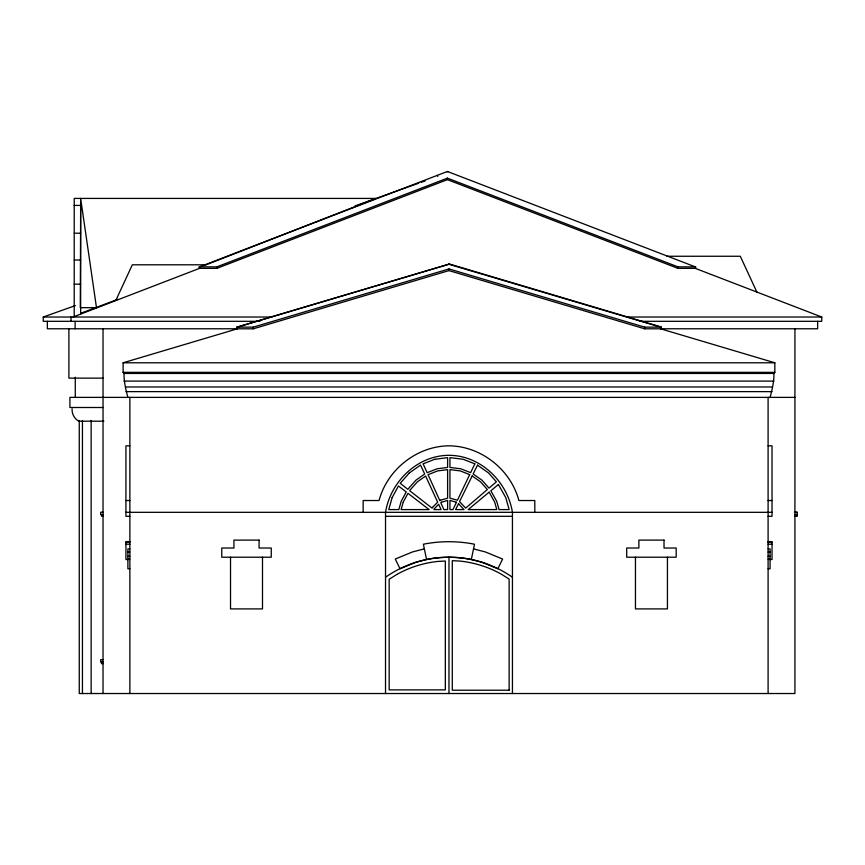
<?xml version="1.0" encoding="UTF-8"?>
<svg xmlns="http://www.w3.org/2000/svg" width="865" height="865" viewBox="0 0 865 865"><rect width="100%" height="100%" fill="white"/><g stroke="black" fill="none" stroke-linecap="round" stroke-linejoin="round"><path stroke-width="1.3" d="M72.087 408.831C71.709 413.773 74.412 418.714 78.683 421.19L103.886 421.19M426.564 559.493C441.312 556.563 456.569 556.563 471.328 559.493L474.485 544.215C457.65 540.874 440.242 540.874 423.407 544.215L426.564 559.493L415.665 562.337L400.062 568.77L395.262 559.039L412.4 551.978L424.369 548.853M449.53 264.02L237.356 327.143L237.356 328.808L236.859 327.111L449.53 264.02L661.141 326.97L660.601 328.808L644.663 328.808L448.978 270.594L253.294 328.808L237.356 328.808L123.111 362.792L123.111 372.35L124.019 373.453C123.846 381.66 125.782 389.542 127.869 397.381M770.088 397.381C772.175 389.542 774.11 381.66 773.937 373.453L774.845 372.35L774.845 362.792L660.601 328.808L661.141 326.97M695.298 268.366L695.86 267.08L447.41 171.475L198.95 267.08L199.523 268.366L216.856 268.366L447.41 179.65L677.965 268.366L695.298 268.366L695.298 266.863L677.965 266.863L447.41 178.147L216.856 266.863L199.523 266.863L199.523 268.366M115.759 300.598L132.313 264.798L205.611 264.798M117.791 299.333L80.65 313.314M205.546 265.036L376.037 198.42L74.217 198.42L74.217 315.714M73.071 317.022L199.804 268.258M260.051 321.315L43.25 321.315L43.25 317.022L75.385 305.572M355.072 205.892L418.736 183.196M421.255 182.299L425.093 180.936M236.859 327.111L253.294 327.143L448.978 268.939L644.663 327.143L660.601 327.143L448.481 264.16M446.837 171.692L447.983 171.692M74.217 205.416L80.65 205.416M80.65 206.573L80.294 307.724M74.217 233.215L80.65 233.215M667.002 256.256L740.299 256.256L756.853 292.056M74.217 260.03L80.65 260.03M74.217 284.174L80.65 284.174M80.65 307.659L96.48 307.659L80.65 198.42L80.65 314.168M43.25 317.022L271.729 317.022M627.103 317.022L821.75 317.022L821.75 321.315L639.462 321.315M237.118 328.776L47.348 328.776L47.348 321.315M660.806 328.776L817.652 328.776L817.652 321.315M123.111 362.792L774.845 362.792M123.111 372.35L774.845 372.35M124.019 373.453L773.937 373.453M103.032 378.135L68.897 378.135L68.897 328.776M124.019 381.097L773.937 381.097M125.955 386.979L772.013 386.979M125.955 391.629L772.013 391.629M794.924 397.381L69.914 397.381L69.914 407.502L103.032 407.502M129.869 445.821L125.922 445.821L125.922 516.308L129.869 516.308M768.098 445.821L772.034 445.821L772.034 516.308L768.098 516.308M125.922 500.521L129.869 500.521M768.098 500.521L772.034 500.521M103.032 512.21L100.708 512.21L100.708 514.534L103.032 514.534M794.924 512.21L797.249 512.21L797.249 516.318L794.924 516.2M125.922 512.318L772.034 512.318M794.924 512.318L797.249 512.318M794.924 514.534L797.249 514.534M103.032 516.2L101.497 516.2L101.497 514.534M385.52 516.308L512.437 516.308M129.869 541.598L125.922 541.598L125.922 559.504L128.55 559.504M768.098 541.598L772.034 541.598L772.034 559.504L769.407 559.504M125.922 542.258L129.869 542.258M768.098 542.258L772.034 542.258M125.922 544.215L129.869 544.215M768.098 544.215L772.034 544.215M129.869 548.886L127.89 548.886L127.89 568.77L129.869 568.77M768.098 548.886L770.066 548.886L770.066 568.77L768.098 568.77M127.89 552L129.869 552M768.098 552L770.066 552M127.89 556.325L129.869 556.325M768.098 556.325L770.066 556.325M127.89 559.06L129.869 559.06M768.098 559.06L770.066 559.06M103.032 659.638L100.708 659.638L100.708 661.963L103.032 661.963M103.032 663.628L101.497 663.628L101.497 661.963M473.523 548.886L485.492 552L502.619 559.06L497.818 568.77L482.227 562.337L471.328 559.493M694.682 268.128L821.75 317.022M437.236 175.39L437.809 176.406M796.46 514.534L796.46 516.2M794.924 328.776L794.924 693.525L79.256 693.525L79.256 420.422M768.098 397.381L768.098 693.525M677.965 266.863L677.965 268.366M667.434 557.211L667.434 608.906L635.461 608.906L635.461 557.211M644.663 327.143L644.663 328.808M534.808 512.318L534.808 500.521L518.881 500.521C510.761 469.641 481.059 446.081 448.978 445.821C416.898 446.081 387.196 469.641 379.075 500.521L363.159 500.521L363.159 512.318M512.437 693.525L512.437 512.318C507.496 481.708 480.735 455.379 448.978 455.314C417.222 455.379 390.472 481.708 385.52 512.318L385.52 693.525M448.978 268.939L448.978 270.594M448.978 557.211L448.978 693.525M447.41 178.147L447.41 179.65M262.495 557.211L262.495 608.906L230.523 608.906L230.523 557.211M253.294 327.143L253.294 328.808M216.856 266.863L216.856 268.366M129.869 397.381L129.869 693.525M103.032 328.776L103.032 693.525M91.149 420.422L91.149 693.525M82.445 420.422L82.445 693.525M75.277 377.205L75.277 397.381M75.114 321.315L75.114 328.776M71.017 317.022L71.017 321.315M385.52 577.258A110.471 110.471 0 0 1 512.437 577.258M392.148 497.602L388.742 509.582L398.841 509.582L401.198 501.289L406.247 491.969L398.451 485.968L392.148 497.602M403.22 502.111L401.101 509.582L429.116 509.582L407.988 493.31L403.22 502.111M456.461 502.262L452.957 509.582L449.941 509.582L449.941 500.403L456.461 502.262M469.695 474.604L457.444 500.208L449.941 498.143L449.941 469.608L460.202 470.895L469.695 474.604M474.842 463.845L470.636 472.636L460.742 468.776L449.941 467.424L449.941 457.628L463.153 459.283L474.842 463.845M458.515 503.711L455.617 509.582L463.975 509.582L458.515 503.711M472.171 475.955L459.52 501.668L465.716 508.079L487.352 489.536L480.616 481.902L472.171 475.955M477.491 465.165L473.144 473.988L482.075 480.27L489.006 488.13L496.38 481.805L488.606 472.993L477.491 465.165M432.565 507.377L432.132 508.177L409.588 490.628L417.287 481.902L425.612 476.042L437.668 502.176L432.565 507.377M434.425 508.674L433.927 509.582L441.085 509.582L438.631 504.252L434.425 508.674M409.296 472.993L400.192 483.319L407.869 489.298L415.827 480.27L424.683 474.031L420.552 465.067L409.296 472.993M489.157 492.153L468.181 509.582L496.802 509.582L494.683 502.111L489.157 492.153M498.402 484.486L490.844 490.758L496.705 501.289L499.062 509.582L509.161 509.582L505.755 497.602L498.402 484.486M440.458 500.208L439.842 500.64L428.034 474.669L437.701 470.895L447.616 469.652L447.616 498.186L440.458 500.208M441.528 502.197L440.782 502.727L443.896 509.582L447.616 509.582L447.616 500.446L441.528 502.197M396.83 574.447L389.164 579.269L389.164 689.881L445.334 689.881L445.334 561.039L438.101 561.407A106.828 106.828 0 0 0 396.83 574.447M434.749 459.283L423.104 463.835L427.126 472.69L437.16 468.776L447.616 467.468L447.616 457.671L434.749 459.283M259.078 540.106L233.939 540.106L233.939 548.021L221.764 548.021L221.764 557.211L271.253 557.211L271.253 548.021L259.078 548.021L259.078 540.106M664.017 540.106L638.878 540.106L638.878 548.021L626.703 548.021L626.703 557.211L676.192 557.211L676.192 548.021L664.017 548.021L664.017 540.106M509.139 690.216L452.287 690.216L452.287 560.693L459.888 561.071A107.163 107.163 0 0 1 501.289 574.155L509.139 579.085L509.139 690.216"/></g></svg>
